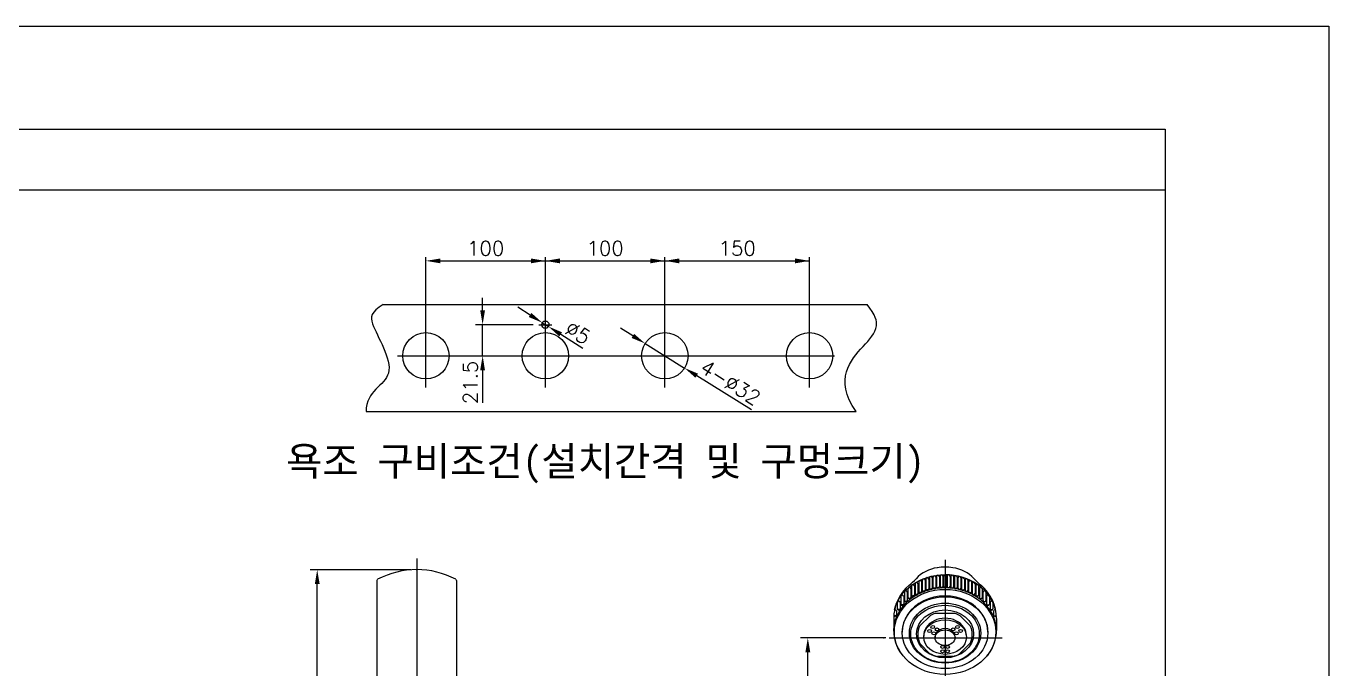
# Model space of a CAD drawing. Header units: inches. Extents: x -1249499 to 290957, y -589671 to 1013543.
# Drawn here: x -1224187.2 to -1224028.1, y 249304.4 to 249382.9 of the extents above; entities that cross this region are included whole.
import ezdxf

# ---------------------------------------------------------------- set-up
doc = ezdxf.new("R2010")
doc.units = ezdxf.units.IN
doc.header["$MEASUREMENT"] = 0
doc.layers.add('2', color=3, linetype='Continuous')
doc.layers.add('5', color=5, linetype='Continuous')
doc.styles.add('ROMANS', font='ROMANS.SHX')
doc.styles.get("Standard").update_dxf_attribs({"font": 'DotumChe.ttf'})

msp = doc.modelspace()

# ---------------------------------------------------------------- linework, layer by layer
at = {"color": 2, "linetype": 'ByBlock'}
for p, q in [((-1224138.34, 249344.91), (-1224138.34, 249354.66)), ((-1224137.46, 249354.22), (-1224091.49, 249354.22)), ((-1224123.76, 249345.29), (-1224123.76, 249354.66)), ((-1224123.76, 249345.29), (-1224123.76, 249354.66)), ((-1224109.17, 249344.91), (-1224109.17, 249354.66)), ((-1224109.17, 249344.91), (-1224109.17, 249354.66)), ((-1224091.49, 249344.91), (-1224091.49, 249354.66)), ((-1224131.42, 249348.2), (-1224131.42, 249349.71)), ((-1224125.62, 249347.61), (-1224127.12, 249348.56)), ((-1224125.26, 249346.43), (-1224132.31, 249346.43)), ((-1224131.42, 249342.63), (-1224131.42, 249346.43)), ((-1224124.13, 249346.67), (-1224123.38, 249346.2)), ((-1224113.07, 249345.06), (-1224114.57, 249346)), ((-1224119.18, 249343.54), (-1224121.89, 249345.25)), ((-1224111.57, 249344.13), (-1224106.77, 249341.14)), ((-1224131.42, 249340.86), (-1224131.42, 249336.89)), ((-1224098.57, 249336.02), (-1224105.27, 249340.2)), ((-1224140.18, 249316.52), (-1224152.5, 249316.52)), ((-1224151.62, 249279.22), (-1224151.62, 249314.76)), ((-1224082.2, 249308.21), (-1224092.59, 249308.21)), ((-1224091.71, 249279.22), (-1224091.71, 249306.44))]:
    msp.add_line(p, q, dxfattribs=at)
for points in [[(-1224136.57, 249354.51), (-1224136.57, 249353.92), (-1224138.34, 249354.22)], [(-1224125.52, 249354.51), (-1224125.52, 249353.92), (-1224123.76, 249354.22)], [(-1224121.99, 249354.51), (-1224121.99, 249353.92), (-1224123.76, 249354.22)], [(-1224110.94, 249354.51), (-1224110.94, 249353.92), (-1224109.17, 249354.22)], [(-1224107.4, 249354.51), (-1224107.4, 249353.92), (-1224109.17, 249354.22)], [(-1224093.26, 249354.51), (-1224093.26, 249353.92), (-1224091.49, 249354.22)], [(-1224131.72, 249348.2), (-1224131.13, 249348.2), (-1224131.42, 249346.43)], [(-1224125.47, 249347.86), (-1224125.78, 249347.36), (-1224124.13, 249346.67)], [(-1224121.73, 249345.5), (-1224122.05, 249345), (-1224123.38, 249346.2)], [(-1224112.92, 249345.31), (-1224113.23, 249344.81), (-1224111.57, 249344.13)], [(-1224131.72, 249340.86), (-1224131.13, 249340.86), (-1224131.42, 249342.63)], [(-1224105.12, 249340.45), (-1224105.43, 249339.95), (-1224106.77, 249341.14)], [(-1224151.91, 249314.76), (-1224151.32, 249314.76), (-1224151.62, 249316.52)], [(-1224092, 249306.44), (-1224091.41, 249306.44), (-1224091.71, 249308.21)]]:
    msp.add_solid(points, dxfattribs=at)
at = {"layer": '2'}
for p, q in [((-1224138.34, 249338.78), (-1224138.34, 249346.49)), ((-1224124.56, 249346.43), (-1224122.96, 249346.43)), ((-1224123.76, 249338.78), (-1224123.76, 249347.23)), ((-1224109.17, 249338.78), (-1224109.17, 249346.49)), ((-1224091.49, 249338.78), (-1224091.49, 249346.49)), ((-1224141.8, 249342.63), (-1224088.45, 249342.63)), ((-1224139.47, 249317.88), (-1224139.47, 249282.26)), ((-1224074.95, 249317.72), (-1224074.95, 249234.56)), ((-1224081.77, 249308.21), (-1224067.99, 249308.21))]:
    msp.add_line(p, q, dxfattribs=at)
at = {"layer": '5'}
for p, q in [((-1224305.07, 249370.31), (-1224048.07, 249370.31)), ((-1224048.07, 249370.31), (-1224048.07, 249192.88)), ((-1224305.07, 249362.88), (-1224048.07, 249362.88)), ((-1224143.58, 249348.91), (-1224084.47, 249348.91)), ((-1224145.65, 249335.84), (-1224085.79, 249335.84)), ((-1224076.86, 249315.51), (-1224076.86, 249314.26)), ((-1224076.51, 249315.51), (-1224076.51, 249314.26)), ((-1224076.43, 249315.6), (-1224076.43, 249314.36)), ((-1224076.08, 249315.6), (-1224076.08, 249314.36)), ((-1224075.99, 249315.67), (-1224075.99, 249314.42)), ((-1224075.64, 249315.67), (-1224075.64, 249314.42)), ((-1224075.56, 249315.71), (-1224075.56, 249314.46)), ((-1224075.21, 249315.71), (-1224075.21, 249314.46)), ((-1224075.12, 249315.72), (-1224075.12, 249314.47)), ((-1224074.77, 249315.72), (-1224074.77, 249314.47)), ((-1224074.68, 249315.71), (-1224074.68, 249314.46)), ((-1224074.34, 249315.71), (-1224074.34, 249314.46)), ((-1224074.25, 249315.67), (-1224074.25, 249314.42)), ((-1224073.9, 249315.67), (-1224073.9, 249314.42)), ((-1224073.81, 249315.6), (-1224073.81, 249314.36)), ((-1224073.46, 249315.6), (-1224073.46, 249314.36)), ((-1224073.38, 249315.51), (-1224073.38, 249314.26)), ((-1224073.03, 249315.51), (-1224073.03, 249314.26)), ((-1224144.33, 249315.18), (-1224144.33, 249278.34)), ((-1224134.61, 249315.18), (-1224134.61, 249278.34)), ((-1224079.48, 249314.18), (-1224079.48, 249313.12)), ((-1224079.13, 249314.18), (-1224079.13, 249313.12)), ((-1224079.04, 249314.53), (-1224079.04, 249313.42)), ((-1224078.69, 249314.53), (-1224078.69, 249313.42)), ((-1224078.61, 249314.8), (-1224078.61, 249313.6)), ((-1224078.26, 249314.8), (-1224078.26, 249313.6)), ((-1224078.17, 249315.02), (-1224078.17, 249313.82)), ((-1224077.82, 249315.02), (-1224077.82, 249313.82)), ((-1224077.74, 249315.22), (-1224077.74, 249314)), ((-1224077.39, 249315.22), (-1224077.39, 249314)), ((-1224077.3, 249315.38), (-1224077.3, 249314.15)), ((-1224076.95, 249315.38), (-1224076.95, 249314.15)), ((-1224072.94, 249315.38), (-1224072.94, 249314.15)), ((-1224072.59, 249315.38), (-1224072.59, 249314.15)), ((-1224072.51, 249315.22), (-1224072.51, 249314)), ((-1224072.16, 249315.22), (-1224072.16, 249314)), ((-1224072.07, 249315.02), (-1224072.07, 249313.82)), ((-1224071.72, 249315.02), (-1224071.72, 249313.82)), ((-1224071.63, 249314.8), (-1224071.63, 249313.6)), ((-1224071.28, 249314.8), (-1224071.28, 249313.6)), ((-1224071.2, 249314.53), (-1224071.2, 249313.42)), ((-1224070.85, 249314.53), (-1224070.85, 249313.42)), ((-1224070.76, 249314.18), (-1224070.76, 249313.12)), ((-1224070.41, 249314.18), (-1224070.41, 249313.12)), ((-1224080.79, 249312.52), (-1224080.79, 249311.75)), ((-1224080.44, 249312.52), (-1224080.44, 249311.75)), ((-1224080.35, 249313.25), (-1224080.35, 249312.31)), ((-1224080, 249313.25), (-1224080, 249312.31)), ((-1224079.91, 249313.77), (-1224079.91, 249312.75)), ((-1224079.57, 249313.77), (-1224079.57, 249312.75)), ((-1224070.33, 249313.77), (-1224070.33, 249312.75)), ((-1224069.98, 249313.77), (-1224069.98, 249312.75)), ((-1224069.89, 249313.25), (-1224069.89, 249312.31)), ((-1224069.54, 249313.25), (-1224069.54, 249312.31)), ((-1224069.45, 249312.52), (-1224069.45, 249311.75)), ((-1224069.11, 249312.52), (-1224069.11, 249311.75)), ((-1224080.87, 249311.45), (-1224080.87, 249311)), ((-1224080.87, 249311.15), (-1224080.87, 249311)), ((-1224076.78, 249310.9), (-1224078.01, 249309.68)), ((-1224073.73, 249311.18), (-1224076.16, 249311.18)), ((-1224073.11, 249310.9), (-1224071.88, 249309.68)), ((-1224069.02, 249311.45), (-1224069.02, 249311)), ((-1224069.02, 249311.15), (-1224069.02, 249311)), ((-1224081.22, 249310.57), (-1224081.22, 249309.11)), ((-1224068.67, 249310.57), (-1224068.67, 249309.11)), ((-1224071.84, 249307.57), (-1224073.18, 249306.23)), ((-1224077.99, 249307.46), (-1224076.83, 249306.3)), ((-1224074, 249305.92), (-1224075.89, 249305.92))]:
    msp.add_line(p, q, dxfattribs=at)
msp.add_lwpolyline([(-1224028.07, 249172.88), (-1224325.07, 249172.88), (-1224325.07, 249382.88), (-1224028.07, 249382.88)], close=True, dxfattribs=at)
for centre, radius in [((-1224123.76, 249346.43), 0.442), ((-1224138.34, 249342.63), 2.83), ((-1224123.76, 249342.63), 2.83), ((-1224109.17, 249342.63), 2.83), ((-1224091.49, 249342.63), 2.83)]:
    msp.add_circle(centre, radius, dxfattribs=at)
for centre, radius, start, end in [((-1224139.47, 249306.36), 10.17, 62.0385, 117.9615), ((-1224075.32, 249312.45), 4.35, 97.5424, 136.9184), ((-1224077.12, 249315.38), 0.174, 0, 180), ((-1224076.69, 249315.51), 0.174, 0, 180), ((-1224076.25, 249315.6), 0.174, 0, 180), ((-1224075.82, 249315.67), 0.174, 0, 180), ((-1224075.38, 249315.71), 0.174, 0, 180), ((-1224074.95, 249315.72), 0.174, 0, 180), ((-1224074.51, 249315.71), 0.174, 0, 180), ((-1224074.07, 249315.67), 0.174, 0, 180), ((-1224074.57, 249312.45), 4.35, 43.0816, 82.4576), ((-1224073.64, 249315.6), 0.174, 0, 180), ((-1224073.2, 249315.51), 0.174, 0, 180), ((-1224072.77, 249315.38), 0.174, 0, 180), ((-1224144.16, 249315.18), 0.177, 117.9615, 180), ((-1224134.79, 249315.18), 0.177, 0, 62.0385), ((-1224075.92, 249310.57), 5.3, 130.2693, 180), ((-1224079.74, 249313.77), 0.174, 0, 180), ((-1224079.3, 249314.18), 0.174, 0, 180), ((-1224085.49, 249321.92), 9.55, 310.0737, 317.1137), ((-1224078.87, 249314.53), 0.174, 0, 180), ((-1224078.43, 249314.8), 0.174, 0, 180), ((-1224078, 249315.02), 0.174, 0, 180), ((-1224077.56, 249315.22), 0.174, 0, 180), ((-1224077.56, 249314), 0.174, 180, 0), ((-1224077.12, 249314.15), 0.174, 180, 0), ((-1224076.69, 249314.26), 0.174, 180, 0), ((-1224076.25, 249314.36), 0.174, 180, 0), ((-1224075.82, 249314.42), 0.174, 180, 0), ((-1224075.38, 249314.46), 0.174, 180, 0), ((-1224074.95, 249314.47), 0.174, 180, 0), ((-1224074.51, 249314.46), 0.174, 180, 0), ((-1224074.07, 249314.42), 0.174, 180, 0), ((-1224073.64, 249314.36), 0.174, 180, 0), ((-1224073.2, 249314.26), 0.174, 180, 0), ((-1224072.77, 249314.15), 0.174, 180, 0), ((-1224072.33, 249315.22), 0.174, 0, 180), ((-1224072.33, 249314), 0.174, 180, 0), ((-1224071.89, 249315.02), 0.174, 0, 180), ((-1224071.46, 249314.8), 0.174, 0, 180), ((-1224064.4, 249321.92), 9.55, 222.8863, 229.9263), ((-1224071.02, 249314.53), 0.174, 0, 180), ((-1224070.59, 249314.18), 0.174, 0, 180), ((-1224073.97, 249310.57), 5.3, 0, 49.7307), ((-1224070.15, 249313.77), 0.174, 0, 180), ((-1224080.61, 249312.52), 0.174, 0, 180), ((-1224080.18, 249313.25), 0.174, 0, 180), ((-1224080.18, 249312.31), 0.174, 180, 0), ((-1224079.74, 249312.75), 0.174, 180, 0), ((-1224079.3, 249313.12), 0.174, 180, 0), ((-1224078.87, 249313.42), 0.174, 180, 0), ((-1224078.43, 249313.6), 0.174, 180, 0), ((-1224078, 249313.82), 0.174, 180, 0), ((-1224071.89, 249313.82), 0.174, 180, 0), ((-1224071.46, 249313.6), 0.174, 180, 0), ((-1224071.02, 249313.42), 0.174, 180, 0), ((-1224070.59, 249313.12), 0.174, 180, 0), ((-1224070.15, 249312.75), 0.174, 180, 0), ((-1224069.72, 249313.25), 0.174, 0, 180), ((-1224069.72, 249312.31), 0.174, 180, 0), ((-1224069.28, 249312.52), 0.174, 0, 180), ((-1224081.05, 249311), 0.174, 201.8842, 0), ((-1224081.05, 249311.45), 0.174, 0, 113.7054), ((-1224080.61, 249311.75), 0.174, 180, 0), ((-1224069.28, 249311.75), 0.174, 180, 0), ((-1224068.84, 249311.45), 0.174, 66.2946, 180), ((-1224068.84, 249311), 0.174, 180, 338.1158)]:
    msp.add_arc(centre, radius, start, end, dxfattribs=at)
at = {"layer": '5', "extrusion": (0, 0, -1)}
for centre, major_axis, ratio, start_param, end_param in [((-1224074.95, 249310.63), (-6.28, 0), 0.838671, 0.1886, 1.570796), ((-1224077.56, 249314), (-0.174, 0), 0.580665, 3.141593, 6.283185), ((-1224077.12, 249314.15), (-0.174, 0), 0.580665, 3.141593, 6.283185), ((-1224076.69, 249314.26), (-0.174, 0), 0.580665, 3.141593, 6.283185), ((-1224076.25, 249314.36), (-0.174, 0), 0.580665, 3.141593, 6.283185), ((-1224075.82, 249314.42), (-0.174, 0), 0.580665, 3.141593, 6.283185), ((-1224075.38, 249314.46), (-0.174, 0), 0.580665, 3.141593, 6.283185), ((-1224080.18, 249312.31), (-0.174, 0), 0.580665, 3.141593, 6.283185), ((-1224079.74, 249312.75), (-0.174, 0), 0.580665, 3.141593, 6.283185), ((-1224079.3, 249313.12), (-0.174, 0), 0.580665, 3.141593, 6.283185), ((-1224078.87, 249313.42), (-0.174, 0), 0.580665, 3.141593, 6.283185), ((-1224078.43, 249313.6), (-0.174, 0), 0.580665, 3.141593, 6.283185), ((-1224078, 249313.82), (-0.174, 0), 0.580665, 3.141593, 6.283185), ((-1224081.05, 249311), (-0.174, 0), 0.580665, 3.141593, 5.874895), ((-1224080.61, 249311.75), (-0.174, 0), 0.580665, 3.141593, 6.283185)]:
    msp.add_ellipse(centre, major_axis=major_axis, ratio=ratio, start_param=start_param, end_param=end_param, dxfattribs=at)
at = {"layer": '5'}
for centre, major_axis, ratio, start_param, end_param in [((-1224074.95, 249310.02), (0, 6.82), 0.92002, 6.132246, 6.434124), ((-1224074.95, 249310.63), (6.28, 0), 0.838671, 0.1886, 1.570796), ((-1224074.95, 249309.03), (-6.28, 0), 0.838671, 2.416552, 7.008226), ((-1224074.95, 249314.47), (0.174, 0), 0.580665, 3.141593, 6.283185), ((-1224074.51, 249314.46), (0.174, 0), 0.580665, 3.141593, 6.283185), ((-1224074.07, 249314.42), (0.174, 0), 0.580665, 3.141593, 6.283185), ((-1224073.64, 249314.36), (0.174, 0), 0.580665, 3.141593, 6.283185), ((-1224073.2, 249314.26), (0.174, 0), 0.580665, 3.141593, 6.283185), ((-1224072.77, 249314.15), (0.174, 0), 0.580665, 3.141593, 6.283185), ((-1224072.33, 249314), (0.174, 0), 0.580665, 3.141593, 6.283185), ((-1224074.95, 249308.92), (-5.23, 0), 0.838671, 3.130769, 6.294009), ((-1224071.89, 249313.82), (0.174, 0), 0.580665, 3.141593, 6.283185), ((-1224071.46, 249313.6), (0.174, 0), 0.580665, 3.141593, 6.283185), ((-1224071.02, 249313.42), (0.174, 0), 0.580665, 3.141593, 6.283185), ((-1224070.59, 249313.12), (0.174, 0), 0.580665, 3.141593, 6.283185), ((-1224070.15, 249312.75), (0.174, 0), 0.580665, 3.141593, 6.283185), ((-1224069.72, 249312.31), (0.174, 0), 0.580665, 3.141593, 6.283185), ((-1224074.95, 249308.47), (-2.61, 0), 0.810715, 3.101948, 6.32283), ((-1224074.95, 249308.59), (-3.33, 0), 0.833211, -1.198904, -0.986472), ((-1224074.95, 249308.59), (-3.33, 0), 0.833211, 4.128065, 4.340496), ((-1224069.28, 249311.75), (0.174, 0), 0.580665, 3.141593, 6.283185), ((-1224068.84, 249311), (0.174, 0), 0.580665, 3.141593, 5.874895), ((-1224074.95, 249308.59), (-3.33, 0), 0.833211, -0.40286, 0.419955), ((-1224074.95, 249308.38), (1.22, 0), 0.778766, -0.088532, 3.230124), ((-1224074.95, 249308.59), (3.33, 0), 0.833211, -0.375391, 0.40286), ((-1224074.95, 249308.59), (-3.33, 0), 0.833211, 0.969377, 1.282503), ((-1224074.95, 249308.59), (-3.33, 0), 0.833211, 1.85909, 2.127651)]:
    msp.add_ellipse(centre, major_axis=major_axis, ratio=ratio, start_param=start_param, end_param=end_param, dxfattribs=at)
for centre, major_axis, ratio in [((-1224074.95, 249308.92), (-6.19, 0), 0.838671), ((-1224074.95, 249308.83), (-5.23, 0), 0.838671), ((-1224074.95, 249308.78), (-4.36, 0), 0.838621), ((-1224074.95, 249308.68), (-4.18, 0), 0.838671), ((-1224074.95, 249308.68), (-3.49, 0), 0.837429), ((-1224074.95, 249308.3), (-2.61, 0), 0.810715), ((-1224076.84, 249309.04), (-0.218, 0), 0.838671), ((-1224076.45, 249309.52), (-0.218, 0), 0.838671), ((-1224074.95, 249308.21), (-1.22, 0), 0.778766), ((-1224075.94, 249309.23), (-0.218, 0), 0.838671), ((-1224073.96, 249309.23), (-0.218, 0), 0.838671), ((-1224073.44, 249309.52), (-0.218, 0), 0.838671), ((-1224073.05, 249309.04), (-0.218, 0), 0.838671), ((-1224076.33, 249308.75), (-0.218, 0), 0.838671), ((-1224073.56, 249308.75), (-0.218, 0), 0.838671), ((-1224075.25, 249307.09), (-0.218, 0), 0.838671), ((-1224075.25, 249306.57), (-0.218, 0), 0.838671), ((-1224074.64, 249307.09), (-0.218, 0), 0.838671), ((-1224074.64, 249306.57), (-0.218, 0), 0.838671)]:
    msp.add_ellipse(centre, major_axis=major_axis, ratio=ratio, dxfattribs=at)
for points, knots in [([(-1224143.58, 249348.91), (-1224145.05, 249347.88), (-1224145.42, 249346.68), (-1224140.78, 249339.67), (-1224145.68, 249338.35), (-1224145.65, 249335.84)], [0, 0, 0, 0, 72.337095, 192.730134, 302.846306, 302.846306, 302.846306, 302.846306]), ([(-1224085.79, 249335.84), (-1224087.27, 249337.86), (-1224087.49, 249342.63), (-1224082.66, 249344.93), (-1224083.43, 249347.57), (-1224084.47, 249348.91)], [0, 0, 0, 0, 76.752618, 236.164367, 291.303361, 291.303361, 291.303361, 291.303361])]:
    msp.add_open_spline(points, degree=3, knots=knots, dxfattribs=at)
for p in [(-1224139.47, 249316.52), (-1224082.42, 249308.21)]:
    msp.add_point(p, dxfattribs=at)
at = {"layer": 'DEFPOINTS', "color": 0, "linetype": 'ByBlock'}
for p in [(-1224138.34, 249346.49), (-1224131.42, 249346.43), (-1224124.56, 249346.43), (-1224124.16, 249346.26), (-1224123.76, 249347.23), (-1224123.76, 249347.23), (-1224123.35, 249346.6), (-1224109.17, 249346.49), (-1224109.17, 249346.49), (-1224091.49, 249346.49), (-1224107, 249344.44), (-1224126.58, 249342.63), (-1224111.35, 249340.82), (-1224151.62, 249316.52), (-1224091.71, 249308.21)]:
    msp.add_point(p, dxfattribs=at)

# ---------------------------------------------------------------- texts
at = {"color": 4, "linetype": 'ByBlock', "char_height": 1.768, "attachment_point": 5, "style": 'ROMANS'}
for s, insert in [('\\A1;100', (-1224131.05, 249355.74)), ('\\A1;100', (-1224116.46, 249355.74)), ('\\A1;150', (-1224100.33, 249355.74))]:
    msp.add_mtext(s, dxfattribs=dict(at, insert=insert))
for s, insert, rotation in [('\\A1;∅5', (-1224119.79, 249345.45), 327.7113), ('\\A1;4-∅32', (-1224101.15, 249339.37), 328.0494)]:
    msp.add_mtext(s, dxfattribs=dict(at, insert=insert, rotation=rotation))
at = {"layer": '5', "color": 4, "style": 'ROMANS'}
msp.add_text('21.5', height=1.768, rotation=90, dxfattribs=at).set_placement((-1224132.03, 249336.72))
at = {"layer": '5'}
msp.add_text('욕조 구비조건(설치간격 및 구멍크기)', height=3.5357, dxfattribs=at).set_placement((-1224155.44, 249328))

doc.saveas('drawing.dxf')
